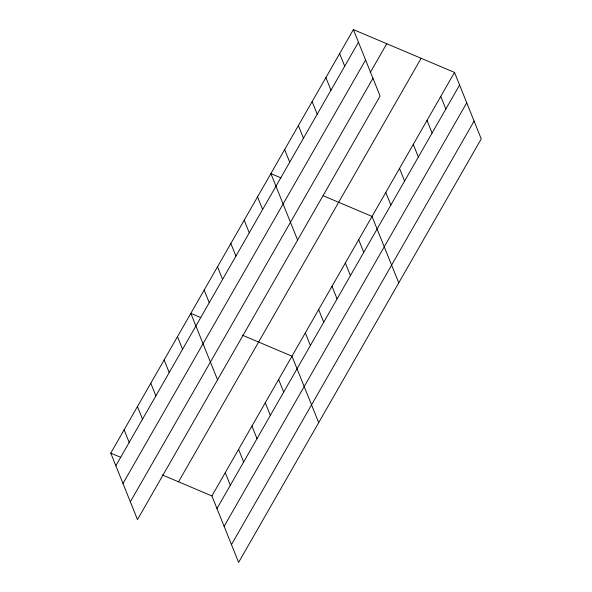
<?xml version="1.0" encoding="UTF-8"?>
<svg xmlns="http://www.w3.org/2000/svg" width="592" height="592" viewBox="0 0 592 592"><rect width="100%" height="100%" fill="white"/><g stroke="black" fill="none" stroke-linecap="round" stroke-linejoin="round"><path stroke-width="0.89" d="M353.38 29.6L380.094 96.059L137.485 519.584L110.763 453.124L353.38 29.6L454.515 72.416L481.237 138.876L238.62 562.4L211.906 495.948L162.156 474.88M115.84 465.741L358.449 42.21M122.981 483.509L365.597 59.977M370.259 72.527L386.754 43.727M130.336 501.816L372.953 78.285M178.525 481.814L421.141 58.29M211.906 495.948L454.515 72.416M216.975 508.558L459.592 85.033M224.116 526.325L466.733 102.801M231.472 544.633L474.088 121.108M280.904 177.837L270.892 173.597L297.606 240.056M323.099 195.7L372.028 216.42L398.742 282.872M200.843 317.601L190.831 313.36L217.545 379.82M242.217 335.116L291.967 356.184L318.681 422.636M110.763 453.124L120.775 457.364M440.774 96.422L445.843 109.032M427.024 120.42L432.093 133.03M413.275 144.418L418.344 157.028M399.526 168.417L404.595 181.034M339.63 53.598L344.707 66.215M385.777 192.415L390.846 205.032M325.889 77.596L330.958 90.213M312.139 101.602L317.208 114.212M358.685 239.708L363.754 252.325M298.39 125.6L303.459 138.21M345.343 263.003L350.412 275.62M284.641 149.598L289.71 162.208M332.001 286.299L337.07 298.908M318.651 309.594L323.728 322.203M257.55 196.892L262.619 209.501M305.309 332.889L310.378 345.499M244.207 220.187L249.276 232.797M230.858 243.482L235.934 256.092M278.625 379.472L283.694 392.089M217.516 266.777L222.585 279.387M265.275 402.767L270.352 415.384M204.173 290.065L209.242 302.682M251.933 426.062L257.002 438.672M238.591 449.358L243.66 461.967M177.489 336.656L182.558 349.265M225.249 472.653L230.318 485.262M164.139 359.951L169.208 372.56M150.797 383.246L155.866 395.856M137.455 406.541L142.524 419.151M124.113 429.829L129.182 442.446"/></g></svg>
